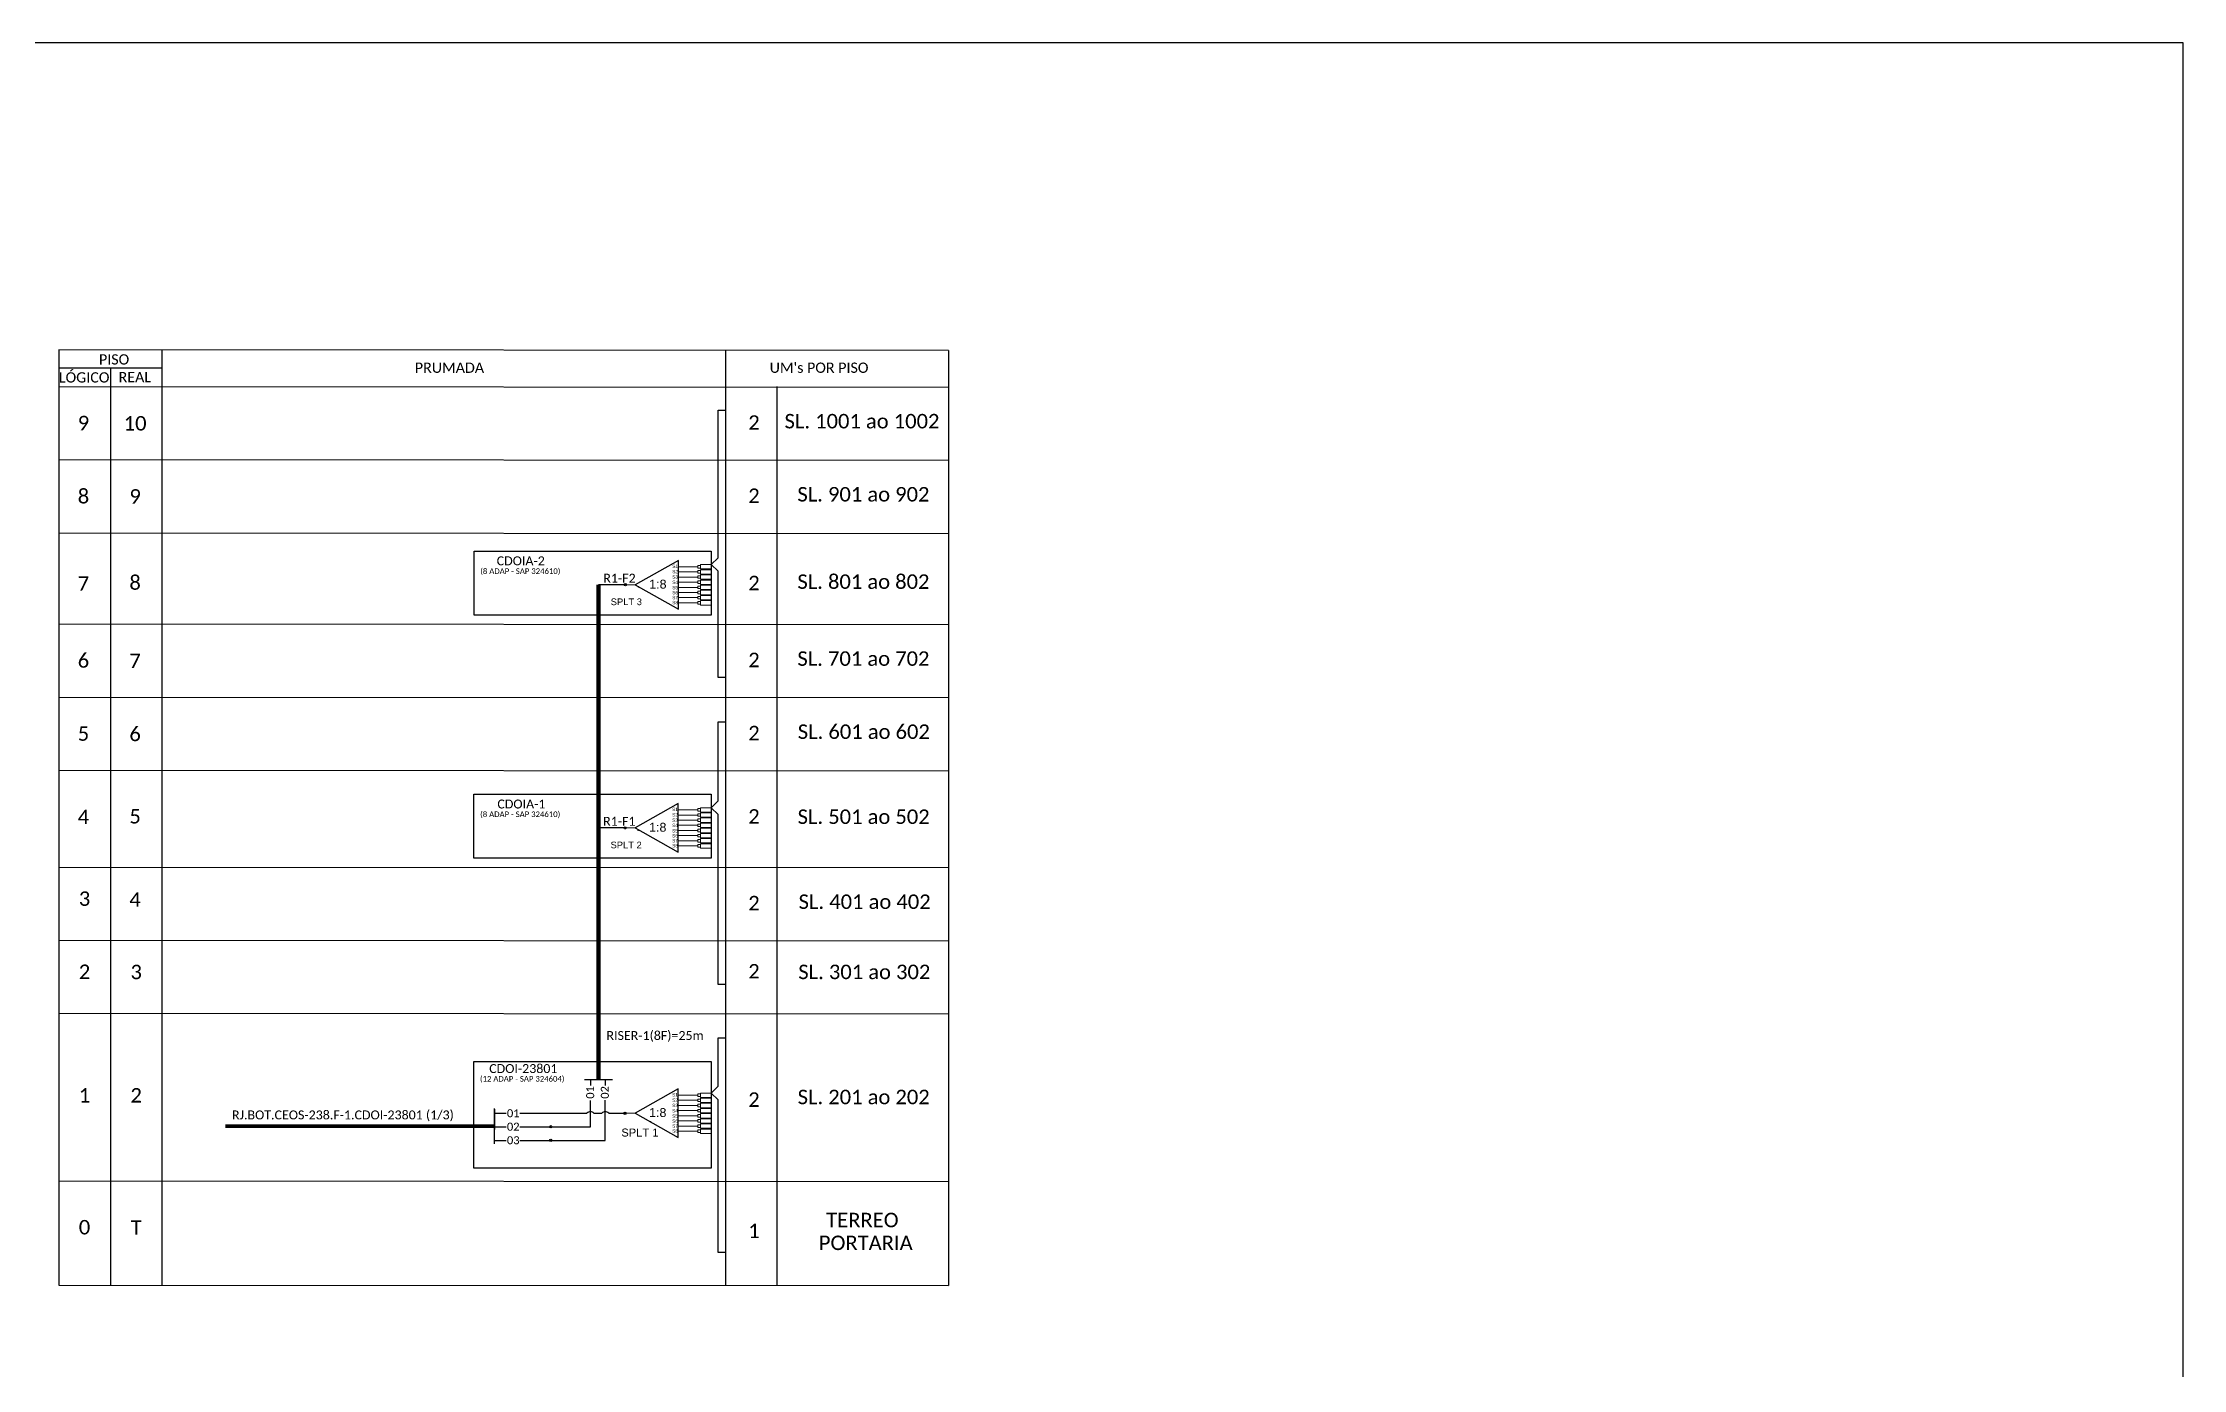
# Model space of a CAD drawing. Extents: x -4 to 837, y 1 to 595.
# Drawn here: x 357.7 to 837.2, y 298.3 to 595.3 of the extents above; entities that cross this region are included whole.
import ezdxf
from ezdxf.enums import TextEntityAlignment as Align

# ---------------------------------------------------------------- set-up
doc = ezdxf.new("R2010")
doc.units = 0
doc.styles.add('ARIAL', font='arial.ttf')
doc.styles.add('WMF-Calibri0', font='calibri.ttf')

# ---------------------------------------------------------------- blocks, each defined once
blk = doc.blocks.new('SPLT_1-8_SC-APC')
at = {"color": 1}
blk.add_lwpolyline([(-7.37, -2.1), (-17.04, -7.55), (-7.37, -13), (-7.37, -2.1)], dxfattribs=at)
at = {"color": 3, "lineweight": 0}
for points in [[(-2.99, -3.51), (-7.37, -3.51)], [(-7.37, -4.66), (-2.99, -4.66)], [(-2.41, -3.02), (-2.41, -4)], [(-2.41, -3.02), (0, -3.02)], [(-2.41, -4), (0, -4)], [(-2.41, -4.17), (-2.41, -5.16)], [(-2.41, -4.17), (0, -4.17)], [(-7.37, -5.82), (-2.99, -5.82)], [(-7.37, -6.97), (-2.99, -6.97)], [(-7.37, -8.12), (-2.99, -8.12)], [(-7.37, -9.28), (-2.99, -9.28)], [(-2.41, -5.16), (0, -5.16)], [(-2.41, -5.32), (-2.41, -6.31)], [(-2.41, -5.32), (0, -5.32)], [(-2.41, -6.31), (0, -6.31)], [(-2.41, -6.48), (-2.41, -7.46)], [(-2.41, -6.48), (0, -6.48)], [(-2.41, -7.46), (0, -7.46)], [(-2.41, -7.63), (-2.41, -8.62)], [(-2.41, -7.63), (0, -7.63)], [(-2.41, -8.62), (0, -8.62)], [(-2.41, -8.78), (-2.41, -9.77)], [(-2.41, -8.78), (0, -8.78)], [(-7.37, -10.43), (-2.99, -10.43)], [(-7.37, -11.58), (-2.99, -11.58)], [(-2.41, -9.77), (0, -9.77)], [(-2.41, -9.94), (-2.41, -10.92)], [(-2.41, -9.94), (0, -9.94)], [(-2.41, -10.92), (0, -10.92)], [(-2.41, -11.09), (-2.41, -12.08)], [(-2.41, -11.09), (0, -11.09)], [(-2.41, -12.08), (0, -12.08)]]:
    blk.add_lwpolyline(points, dxfattribs=at)
for points in [[(-2.99, -3.22), (-2.41, -3.22), (-2.41, -3.8), (-2.99, -3.8)], [(-2.99, -4.38), (-2.41, -4.38), (-2.41, -4.95), (-2.99, -4.95)], [(-2.99, -5.53), (-2.41, -5.53), (-2.41, -6.1), (-2.99, -6.1)], [(-2.99, -6.68), (-2.41, -6.68), (-2.41, -7.26), (-2.99, -7.26)], [(-2.99, -7.84), (-2.41, -7.84), (-2.41, -8.41), (-2.99, -8.41)], [(-2.99, -8.99), (-2.41, -8.99), (-2.41, -9.56), (-2.99, -9.56)], [(-2.99, -10.14), (-2.41, -10.14), (-2.41, -10.72), (-2.99, -10.72)], [(-2.99, -11.3), (-2.41, -11.3), (-2.41, -11.87), (-2.99, -11.87)]]:
    blk.add_lwpolyline(points, close=True, dxfattribs=at)
at = {"color": 1, "lineweight": 0}
blk.add_lwpolyline([(-17.04, -7.55), (-19.26, -7.55)], dxfattribs=at)
at = {"color": 1, "style": 'ARIAL'}
for s, height, p in [('S1', 0.75, (-8.74, -3.78)), ('S2', 0.75, (-8.74, -4.97)), ('1:8', 2, (-13.91, -8.4)), ('S3', 0.75, (-8.74, -6.18)), ('S4', 0.75, (-8.74, -7.36)), ('S5', 0.75, (-8.74, -8.57)), ('S6', 0.75, (-8.74, -9.69)), ('S7', 0.75, (-8.74, -10.78)), ('S8', 0.75, (-8.74, -11.9))]:
    blk.add_text(s, height=height, dxfattribs=at).set_placement(p)
blk = doc.blocks.new('SPLITTER_')
blk.add_point((0, 0))
at = {"style": 'ARIAL', "flags": 4}
blk.add_attdef('SPLT', (0, -3.26), '', height=1.5, dxfattribs=at)
blk = doc.blocks.new('SPLITTER FUTURO')
blk.add_point((0, 0))
at = {"style": 'ARIAL', "text_generation_flag": 6, "flags": 4}
for tag, p, height in [('SPLT', (-6.22, -4.1), 1.5), ('INSTAL.', (-6.25, -6.09), 1.25)]:
    blk.add_attdef(tag, p, '', height=height, rotation=180, dxfattribs=at)

msp = doc.modelspace()

# ---------------------------------------------------------------- hatches: boundary and pattern name
h = msp.add_hatch(color=3)
h.dxf.hatch_style = 1
edge = h.paths.add_edge_path()
edge.add_arc((488.21, 473.91), 0.242, 0, 360)
h = msp.add_hatch(color=3)
h.dxf.hatch_style = 1
edge = h.paths.add_edge_path()
edge.add_arc((488.18, 419.46), 0.242, 0, 360)
h = msp.add_hatch(color=3)
h.dxf.hatch_style = 1
edge = h.paths.add_edge_path()
edge.add_arc((488.14, 355.57), 0.256, 0, 360)
h = msp.add_hatch(color=3)
h.dxf.hatch_style = 1
edge = h.paths.add_edge_path()
edge.add_arc((471.51, 352.53), 0.256, 0, 360)
h = msp.add_hatch(color=3)
h.dxf.hatch_style = 1
edge = h.paths.add_edge_path()
edge.add_arc((471.51, 349.5), 0.256, 0, 360)

# ---------------------------------------------------------------- linework, layer by layer
for p, q in [((837.17, 595.26), (-3.83, 595.26)), ((837.17, 1.26), (837.17, 595.26))]:
    msp.add_line(p, q)
at = {"color": 5}
for p, q in [((488.21, 473.91), (482.2, 473.91)), ((488.18, 419.46), (482.16, 419.46))]:
    msp.add_line(p, q, dxfattribs=at)
at = {"color": 1}
msp.add_line((458.94, 356.5), (458.94, 351.91), dxfattribs=at)
at = {"color": 0}
for points in [[(560.58, 526.39), (361.28, 526.52)], [(560.58, 526.39), (361.28, 526.52)], [(384.43, 522.41), (361.28, 522.41)]]:
    msp.add_lwpolyline(points, dxfattribs=at)
for points in [[(361.28, 526.52), (361.28, 317.1)], [(384.43, 317.1), (384.43, 526.52)], [(510.66, 526.52), (510.66, 317.1)], [(560.58, 526.39), (560.58, 316.97)], [(361.28, 518.3), (560.58, 518.16)], [(361.28, 518.3), (560.58, 518.16)], [(361.28, 518.3), (560.58, 518.16)], [(361.28, 518.3), (560.58, 518.16)], [(372.86, 522.41), (372.86, 317.1)], [(522.23, 317.1), (522.23, 518.3)], [(361.28, 501.93), (560.58, 501.79)], [(361.28, 501.93), (560.58, 501.79)], [(361.28, 485.55), (560.58, 485.42)], [(361.28, 485.55), (560.58, 485.42)], [(361.28, 465.14), (560.58, 465.01)], [(361.28, 465.14), (560.58, 465.01)], [(361.28, 448.77), (560.58, 448.64)], [(361.28, 448.77), (560.58, 448.64)], [(361.28, 432.4), (560.58, 432.27)], [(361.28, 432.4), (560.58, 432.27)], [(361.28, 410.7), (560.58, 410.56)], [(361.28, 410.7), (560.58, 410.56)], [(361.28, 394.32), (560.58, 394.19)], [(361.28, 394.32), (560.58, 394.19)], [(361.28, 377.95), (560.58, 377.82)], [(361.28, 377.95), (560.58, 377.82)], [(361.28, 340.46), (560.58, 340.32)], [(361.28, 340.46), (560.58, 340.32)], [(361.28, 317.1), (560.58, 316.97)], [(361.28, 317.1), (560.58, 316.97)]]:
    msp.add_lwpolyline(points)
at = {"color": 3}
for points in [[(510.69, 453.16), (509.04, 453.16), (509.04, 476.93), (507.47, 478.44), (509.04, 479.94), (509.04, 513.01), (510.69, 513.01)], [(510.66, 384.4), (509, 384.4), (509, 422.48), (507.44, 423.99), (509, 425.5), (509, 443.18), (510.65, 443.18)], [(510.66, 324.35), (509, 324.35), (509, 358.59), (507.44, 360.1), (509, 361.61), (509, 372.45), (510.65, 372.45)], [(458.94, 355.57), (461.54, 355.57)], [(464.61, 355.57), (473.89, 355.57)], [(473.89, 355.57), (479.62, 355.57)], [(481.18, 355.57), (482.93, 355.57)], [(484.49, 355.57), (488.14, 355.57)]]:
    msp.add_lwpolyline(points, dxfattribs=at)
at = {"color": 1}
for points in [[(454.34, 481.45), (507.47, 481.45), (507.47, 467.13), (454.34, 467.13)], [(454.31, 427.01), (507.44, 427.01), (507.44, 412.69), (454.31, 412.69)], [(454.31, 367.17), (507.44, 367.17), (507.44, 343.28), (454.31, 343.28)]]:
    msp.add_lwpolyline(points, close=True, dxfattribs=at)
at = {"color": 5, "const_width": 1}
msp.add_lwpolyline([(482.2, 473.91), (482.18, 370), (482.18, 370), (482.18, 363.13)], dxfattribs=at)
at = {"color": 5}
for points in [[(479.05, 363.13), (485.3, 363.12)], [(480.4, 363.13), (480.4, 361.81)], [(483.68, 363.13), (483.68, 361.81)], [(471.51, 349.5), (483.71, 349.5), (483.71, 358.48)], [(471.51, 352.53), (480.4, 352.53), (480.4, 358.45)]]:
    msp.add_lwpolyline(points, dxfattribs=at)
at = {"color": 1}
msp.add_lwpolyline([(458.94, 348.71), (458.94, 356.65)], dxfattribs=at)
msp.add_lwpolyline([(398.58, 352.65, 0.8, 0.8, 0), (458.94, 352.68, 0.8, 0.8, 0)], format="xyseb", dxfattribs=at)
at = {"color": 2}
for points in [[(458.94, 352.53), (461.54, 352.53)], [(464.61, 352.53), (471.51, 352.53)]]:
    msp.add_lwpolyline(points, dxfattribs=at)
at = {"color": 7}
for points in [[(458.94, 349.5), (461.54, 349.5)], [(464.61, 349.49), (471.51, 349.5)]]:
    msp.add_lwpolyline(points, dxfattribs=at)
at = {"color": 3}
for centre, radius in [((488.21, 473.91), 0.242), ((488.18, 419.46), 0.242), ((488.14, 355.57), 0.256), ((471.51, 352.53), 0.256), ((471.51, 349.5), 0.256)]:
    msp.add_circle(centre, radius, dxfattribs=at)
for centre in [(480.4, 354.82), (483.71, 354.82)]:
    msp.add_arc(centre, 1.08, 43.7403, 136.2597, dxfattribs=at)

# ---------------------------------------------------------------- block references
for p in [(507.47, 481.45), (507.44, 427.01), (507.44, 363.12)]:
    msp.add_blockref('SPLT_1-8_SC-APC', p, dxfattribs=at)
ref = msp.add_blockref('SPLITTER FUTURO', (491.16, 473.43))
ref.add_attrib('SPLT', 'SPLT 3', (484.94, 469.34), dxfattribs={"height": 1.5, "rotation": 180, "style": 'ARIAL', "text_generation_flag": 6})
ref = msp.add_blockref('SPLITTER FUTURO', (491.12, 418.99))
ref.add_attrib('SPLT', 'SPLT 2', (484.9, 414.89), dxfattribs={"height": 1.5, "rotation": 180, "style": 'ARIAL', "text_generation_flag": 6})
at = {"color": 7}
ref = msp.add_blockref('SPLITTER_', (493.85, 353.61), dxfattribs=dict(at, xscale=-1))
ref.add_attrib('SPLT', 'SPLT 1', (487.31, 350.35), dxfattribs={"height": 1.79, "style": 'ARIAL'})

# ---------------------------------------------------------------- texts
at = {"color": 0, "style": 'WMF-Calibri0'}
for s, p in [('     PISO', (366.25, 523.22)), ('PRUMADA', (441.05, 521.36)), ("UM's POR PISO", (520.54, 521.36)), ('  LÓGICO', (359.7, 519.19)), ('    REAL', (371.46, 519.25))]:
    msp.add_text(s, height=2.3, dxfattribs=at).set_placement(p)
at = {"color": 7, "style": 'WMF-Calibri0'}
for s, p in [('SL. 1001 ao 1002', (523.87, 508.92)), ('SL. 901 ao 902', (526.75, 492.55)), ('SL. 801 ao 802', (526.75, 472.99)), ('SL. 701 ao 702', (526.75, 455.76)), ('SL. 601 ao 602', (526.84, 439.39)), ('SL. 501 ao 502', (526.8, 420.35)), ('SL. 401 ao 402', (527.02, 401.32)), ('SL. 301 ao 302', (526.95, 385.6)), ('SL. 201 ao 202', (526.81, 357.59)), ('TERREO', (533.21, 330.04)), ('PORTARIA', (531.56, 324.93))]:
    msp.add_text(s, height=3.24, dxfattribs=at).set_placement(p)
at = {"color": 1, "style": 'WMF-Calibri0'}
for s, p in [('CDOIA-2', (459.4, 478.26)), ('CDOIA-1', (459.55, 423.81)), ('CDOI-23801', (457.72, 364.57)), ('RJ.BOT.CEOS-238.F-1.CDOI-23801 (1/3)', (400.1, 354.19))]:
    msp.add_text(s, height=2, dxfattribs=at).set_placement(p)
for s, p in [('(8 ADAP - SAP 324610)', (464.69, 476.33)), ('(8 ADAP - SAP 324610)', (464.66, 421.89)), ('(12 ADAP - SAP 324604)', (465.11, 362.65))]:
    msp.add_text(s, height=1.25, dxfattribs=at).set_placement(p, align=Align.CENTER)
at = {"color": 5, "style": 'WMF-Calibri0'}
for s, p in [('R1-F2', (483.28, 474.38)), ('R1-F1', (483.24, 419.94)), ('RISER-1(8F)=25m', (483.99, 371.97))]:
    msp.add_text(s, height=2, dxfattribs=at).set_placement(p)
at = {"color": 7, "style": 'WMF-Calibri0'}
for s, p in [('01', (480.33, 360.23)), ('02', (483.61, 360.23))]:
    msp.add_text(s, height=1.793, rotation=90.1688, dxfattribs=at).set_placement(p, align=Align.MIDDLE_CENTER)
for s, p in [('01', (463.1, 355.57)), ('02', (463.1, 352.56)), ('03', (463.1, 349.52))]:
    msp.add_text(s, height=1.793, dxfattribs=at).set_placement(p, align=Align.MIDDLE_CENTER)
for tag, flags, p in [('9', 4, (366.83, 510.12)), ('10', 4, (378.4, 510.06)), ('2', 4, (517.03, 510.23)), ('8', 4, (366.83, 493.74)), ('9', 4, (378.4, 493.69)), ('2', 4, (517.03, 493.85)), ('7', 4, (366.83, 474.19)), ('8', 4, (378.4, 474.41)), ('2', 4, (517.03, 474.3)), ('6', 4, (366.83, 456.96)), ('7', 4, (378.4, 456.89)), ('2', 4, (517.03, 457.07)), ('5', 4, (366.83, 440.59)), ('6', 4, (378.4, 440.52)), ('2', 4, (517.03, 440.7)), ('4', 4, (366.83, 421.92)), ('5', 4, (378.4, 422.06)), ('2', 4, (517.03, 422.03)), ('3', 4, (367.07, 403.62)), ('4', 4, (378.4, 403.41)), ('2', 4, (517.03, 402.62)), ('2', 4, (367.07, 387.25)), ('3', 4, (378.64, 387.2)), ('2', 4, (517.03, 387.36)), ('1', 4, (367.07, 359.58)), ('2', 4, (378.64, 359.58)), ('2', 4, (517.03, 358.62)), ('0', 4, (367.07, 330.05)), ('T', 12, (378.64, 329.99)), ('1', 4, (517.03, 329.24))]:
    msp.add_attdef(tag, text='XX', height=3.24, dxfattribs=dict(at, flags=flags)).set_placement(p, align=Align.MIDDLE_CENTER)

doc.saveas('drawing.dxf')
